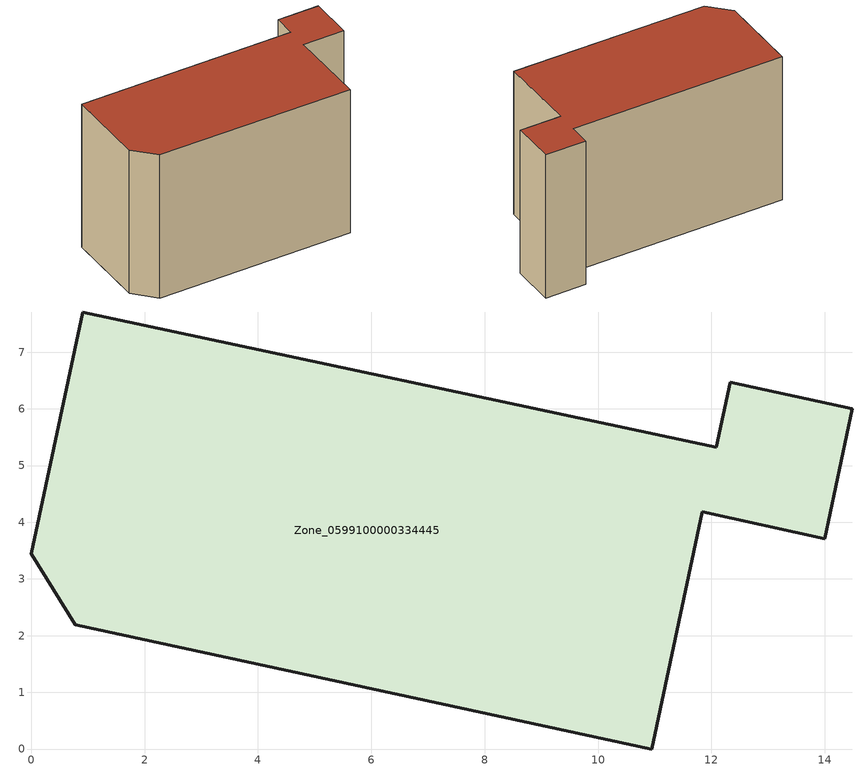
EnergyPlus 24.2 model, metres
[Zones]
Zone_0599100000334445
 floor ground (C_G): 0.78,2.19 0,3.44 0.91,7.71 12.09,5.32 12.34,6.47 14.48,6 14,3.71 11.84,4.18 10.95,0 z0
 wall outside (C_F): 11.84,4.18 14,3.71 14.48,6 12.34,6.47 12.09,5.32 0.91,7.71 0,3.44 0.78,2.19 10.95,0 11.84,4.18 z0:8.23
 roof outside (C_R): 0.78,2.19 10.95,0 11.84,4.18 14,3.71 14.48,6 12.34,6.47 12.09,5.32 0.91,7.71 0,3.44 z8.23
[BUILDING]
Pand.0599100000334445: North Axis=0; Terrain=City; Loads Convergence Tolerance Value=0.04; Temperature Convergence Tolerance Value=0.4; Solar Distribution=FullExterior; Maximum Number of Warmup Days=25; Minimum Number of Warmup Days=1
[Site:Location]
Rotterdam.The.Hague.AP_ZH_NLD Design_Conditions: Latitude=51.96; Longitude=4.45; Time Zone=1; Elevation=-4.5
[SITE:GROUNDTEMPERATURE:BUILDINGSURFACE]
18, 18, 18, 18, 18, 18, 18, 18, 18, 18, 18, 18
[MATERIAL] Thermal Absorptance=0.9; Solar Absorptance=0.7; Visible Absorptance=0.7
Name | Roughness | Thickness | Conductivity | Density | Specific Heat
G.TI.1975-1991 | MediumSmooth | 0.15 | 0.288461 | 540 | 1210
F.TI.1975-1991 | Rough | 0.3 | 0.230769 | 1920 | 840
R.TI.1975-1991 | MediumRough | 0.2 | 0.153846 | 1500 | 1000
[CONSTRUCTION]
C_G: G.TI.1975-1991
C_F: F.TI.1975-1991
C_R: R.TI.1975-1991
[ZONE]
Zone_0599100000334445: Type=1; Multiplier=1; Ceiling Height=Autocalculate; Volume=Autocalculate; Floor Area=autocalculate; Part of Total Floor Area=Yes
[ZONEINFILTRATION:DESIGNFLOWRATE]
Infil_Zone_0599100000334445: Zone or ZoneList or Space or SpaceList=Zone_0599100000334445; Schedule=AlwaysOn; Design Flow Rate Calculation Method=Flow/Area; Flow Rate per Floor Area=0.003; Constant Term Coefficient=1; Temperature Term Coefficient=0; Velocity Term Coefficient=0; Velocity Squared Term Coefficient=0
[HVACTEMPLATE:ZONE:IDEALLOADSAIRSYSTEM]
Zone_0599100000334445: Maximum Heating Supply Air Temperature=50; Minimum Cooling Supply Air Temperature=13; Maximum Heating Supply Air Humidity Ratio=0.0156; Minimum Cooling Supply Air Humidity Ratio=0.0077; Heating Limit=NoLimit; Cooling Limit=NoLimit; Dehumidification Control Type=ConstantSensibleHeatRatio; Cooling Sensible Heat Ratio=0.7; Dehumidification Setpoint=60; Humidification Control Type=None; Humidification Setpoint=30; Outdoor Air Method=None; Outdoor Air Flow Rate per Person=0.00944; Outdoor Air Flow Rate per Zone Floor Area=0; Outdoor Air Flow Rate per Zone=0; Demand Controlled Ventilation Type=None; Outdoor Air Economizer Type=NoEconomizer; Heat Recovery Type=None; Sensible Heat Recovery Effectiveness=0.7; Latent Heat Recovery Effectiveness=0.65
[ZONECONTROL:THERMOSTAT]
ThermostatControl_Zone_0599100000334445: Zone or ZoneList=Zone_0599100000334445; Control Type Schedule=DualSetpointControlType; Control 1=Thermostat_Zone_0599100000334445; Temperature Difference Between Cutout And Setpoint=0
[THERMOSTATSETPOINT:DUALSETPOINT]
Thermostat_Zone_0599100000334445: Heating Setpoint Temperature Schedule=HeatingSetpoint_Zone_0599100000334445; Cooling Setpoint Temperature Schedule=CoolingSetpoint_Zone_0599100000334445
[SCHEDULE:COMPACT]
HeatingSetpoint_Zone_0599100000334445: Through: 12/31, For: AllDays, Until: 24:00, 21
CoolingSetpoint_Zone_0599100000334445: Through: 12/31, For: AllDays, Until: 24:00, 24
DualSetpointControlType: Through: 12/31, For: AllDays, Until: 24:00, 4
AlwaysOn: Through: 12/31, For: AllDays, Until: 24:00, 1
